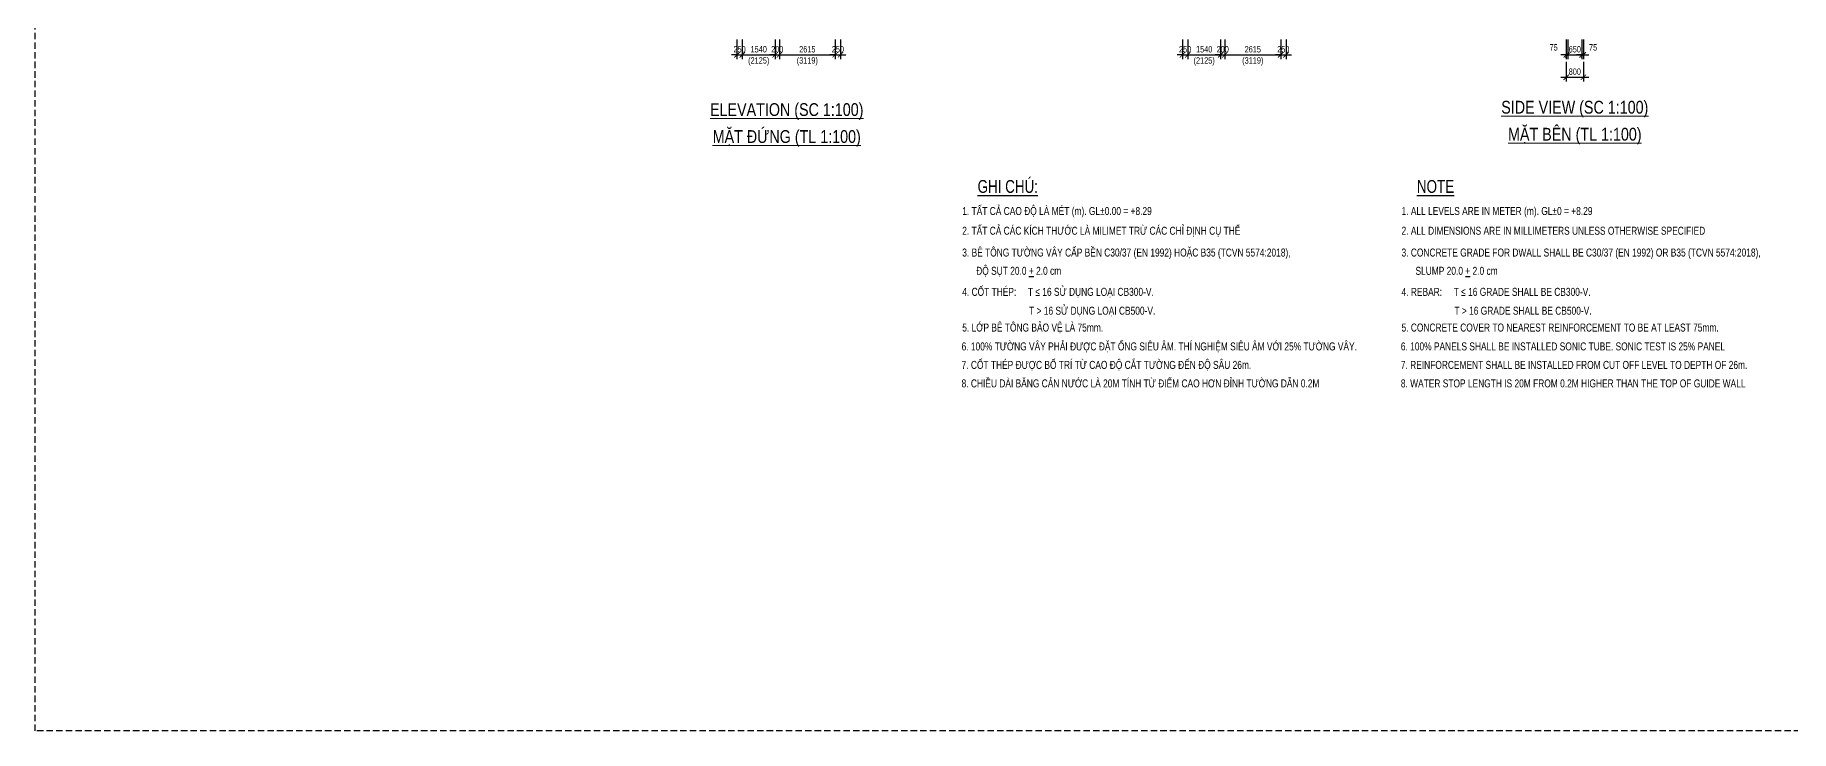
# Model space of a CAD drawing. Header units: millimetres. Extents: x 2611025 to 4139346, y -89870 to 101087.
# Drawn here: x 2884869 to 2967161, y -78018 to -45425 of the extents above; entities that cross this region are included whole.
import ezdxf
from ezdxf.enums import TextEntityAlignment as Align

# ---------------------------------------------------------------- set-up
doc = ezdxf.new("R2010")
doc.units = ezdxf.units.MM
doc.header["$LTSCALE"] = 1200
doc.header["$PDMODE"] = 35
doc.linetypes.add('HIDDEN', pattern=[0.375, 0.25, -0.125])
doc.layers.add('CDC.06.TEXT', color=2, linetype='Continuous')
doc.layers.add('CDC.11.NOTE', color=8, linetype='Continuous')
for name, color, linetype, lineweight in [('K-THUOC', 1, 'Continuous', 18), ('TCHI', 4, 'HIDDEN', 30), ('TEXTVN', 2, 'Continuous', 20)]:
    doc.layers.add(name, color=color, linetype=linetype, lineweight=lineweight)
doc.styles.add('DB_Arial', font='arial.ttf', dxfattribs={"width": 0.8})
doc.styles.add('SMTEXT', font='arial.ttf', dxfattribs={"width": 0.75})
doc.dimstyles.new('BSV1-100', dxfattribs={"dimtxt": 300, "dimasz": 250, "dimexe": 200, "dimexo": 0, "dimgap": 108, "dimtad": 1, "dimdec": 0, "dimdsep": 46, "dimtxsty": 'SMTEXT', "dimblk": 'ARCHTICK', "dimcen": 100, "dimdle": 250, "dimclrd": 256, "dimclre": 256, "dimclrt": 1, "dimadec": 0, "dimazin": 0, "dimtfac": 1, "dimtdec": 0, "dimtix": 1, "dimtmove": 2, "dimatfit": 3, "dimfxl": 720, "dimfxlon": 1, "dimtolj": 1, "dimtzin": 0, "dimarcsym": 0})

# ---------------------------------------------------------------- blocks, each defined once
blk = doc.blocks.new('A$C7e6bd379')
at = {"layer": 'CDC.06.TEXT', "linetype": 'Continuous', "style": 'SMTEXT', "width": 0.75}
for s, p in [('%%UGHI CHÚ:', (0, 480)), ('%%UNOTE', (16471, 480))]:
    blk.add_text(s, height=480, dxfattribs=at).set_placement(p, align=Align.TOP_LEFT)
at = {"layer": 'CDC.06.TEXT', "style": 'SMTEXT', "width": 0.75}
for s, p in [('1. TẤT CẢ CAO ĐỘ LÀ MÉT (m). GL%%P0.00 = +8.29 ', (-576, -831)), ('1. ALL LEVELS ARE IN METER (m). GL%%P0 = +8.29 ', (15895, -831)), ('2. TẤT CẢ CÁC KÍCH THƯỚC LÀ MILIMET TRỪ CÁC CHỈ ĐỊNH CỤ THỂ', (-576, -1570)), ('2. ALL DIMENSIONS ARE IN MILLIMETERS UNLESS OTHERWISE SPECIFIED', (15895, -1570)), ('3. BÊ TÔNG TƯỜNG VÂY CẤP BỀN C30/37 (EN 1992) HOẶC B35 (TCVN 5574:2018),', (-576, -2387)), ('3. CONCRETE GRADE FOR DWALL SHALL BE C30/37 (EN 1992) OR B35 (TCVN 5574:2018),', (15895, -2387)), ('ĐỘ SỤT 20.0 %%U+%%U 2.0 cm', (-53, -3072)), ('SLUMP 20.0 %%U+%%U 2.0 cm', (16418, -3072)), ('4. CỐT THÉP:     T ≤ 16 SỬ DỤNG LOẠI CB300-V.', (-576, -3860)), ('4. REBAR:     T ≤ 16 GRADE SHALL BE CB300-V.', (15895, -3860)), ('                             T > 16 SỬ DỤNG LOẠI CB500-V.', (-601, -4567)), ('                       T > 16 GRADE SHALL BE CB500-V.', (15869, -4567)), ('5. LỚP BÊ TÔNG BẢO VỆ LÀ 75mm.', (-576, -5198)), ('5. CONCRETE COVER TO NEAREST REINFORCEMENT TO BE AT LEAST 75mm.', (15895, -5198)), ('6. 100%%% TƯỜNG VÂY PHẢI ĐƯỢC ĐẶT ỐNG SIÊU ÂM. THÍ NGHIỆM SIÊU ÂM VỚI 25%%% TƯỜNG VÂY.', (-601, -5905)), ('6. 100%%% PANELS SHALL BE INSTALLED SONIC TUBE. SONIC TEST IS 25%%% PANEL ', (15869, -5905)), ('7. CỐT THÉP ĐƯỢC BỐ TRÍ TỪ CAO ĐỘ CẮT TƯỜNG ĐẾN ĐỘ SÂU 26m. ', (-601, -6598)), ('7. REINFORCEMENT SHALL BE INSTALLED FROM CUT OFF LEVEL TO DEPTH OF 26m. ', (15869, -6598)), ('8. CHIỀU DÀI BĂNG CẢN NƯỚC LÀ 20M TÍNH TỪ ĐIỂM CAO HƠN ĐỈNH TƯỜNG DẪN 0.2M', (-601, -7291)), ('8. WATER STOP LENGTH IS 20M FROM 0.2M HIGHER THAN THE TOP OF GUIDE WALL', (15869, -7291))]:
    blk.add_text(s, height=300, dxfattribs=at).set_placement(p)
blk = doc.blocks.new('_ArchTick')
at = {"color": 0, "linetype": 'ByBlock', "const_width": 0.15}
blk.add_lwpolyline([(-0.5, -0.5), (0.5, 0.5)], dxfattribs=at)
blk = doc.blocks.new('*D275')
at = {"layer": 'Defpoints', "color": 0, "transparency": 16777216}
for p in [(2956633, -45900), (2957433, -45900), (2957433, -47400)]:
    blk.add_point(p, dxfattribs=at)
at = {"layer": 'K-THUOC', "lineweight": -2, "transparency": 16777216}
for p, q in [((2956633, -46680), (2956633, -47600)), ((2957433, -46680), (2957433, -47600)), ((2956383, -47400), (2957683, -47400))]:
    blk.add_line(p, q, dxfattribs=at)
at = {"layer": 'K-THUOC', "lineweight": -2, "transparency": 16777216, "xscale": 250, "yscale": 250, "zscale": 250, "rotation": 180}
blk.add_blockref('_ArchTick', (2956633, -47400), dxfattribs=at)
at = {"layer": 'K-THUOC', "lineweight": -2, "transparency": 16777216, "xscale": 250, "yscale": 250, "zscale": 250}
blk.add_blockref('_ArchTick', (2957433, -47400), dxfattribs=at)
at = {"layer": 'K-THUOC', "color": 1, "transparency": 16777216, "insert": (2957033, -47139), "char_height": 300, "attachment_point": 5, "style": 'SMTEXT'}
blk.add_mtext('\\A1;800', dxfattribs=at)
blk = doc.blocks.new('*D276')
at = {"layer": 'Defpoints', "color": 0, "transparency": 16777216}
for p in [(2956633, -45600), (2956708, -45600), (2956708, -46350)]:
    blk.add_point(p, dxfattribs=at)
at = {"layer": 'K-THUOC', "lineweight": -2, "transparency": 16777216}
for p, q in [((2956633, -45630), (2956633, -46550)), ((2956708, -45630), (2956708, -46550)), ((2956633, -46350), (2956383, -46350)), ((2956633, -46350), (2956708, -46350)), ((2956708, -46350), (2956958, -46350))]:
    blk.add_line(p, q, dxfattribs=at)
at = {"layer": 'K-THUOC', "lineweight": -2, "transparency": 16777216, "xscale": 250, "yscale": 250, "zscale": 250}
blk.add_blockref('_ArchTick', (2956633, -46350), dxfattribs=at)
at = {"layer": 'K-THUOC', "lineweight": -2, "transparency": 16777216, "xscale": 250, "yscale": 250, "zscale": 250, "rotation": 180}
blk.add_blockref('_ArchTick', (2956708, -46350), dxfattribs=at)
at = {"layer": 'K-THUOC', "color": 1, "transparency": 16777216, "insert": (2956042, -46000), "char_height": 300, "attachment_point": 5, "style": 'SMTEXT'}
blk.add_mtext('\\A1;75', dxfattribs=at)
blk = doc.blocks.new('*D277')
at = {"layer": 'Defpoints', "color": 0, "transparency": 16777216}
for p in [(2956708, -45600), (2957358, -45600), (2957358, -46350)]:
    blk.add_point(p, dxfattribs=at)
at = {"layer": 'K-THUOC', "lineweight": -2, "transparency": 16777216}
for p, q in [((2956708, -45630), (2956708, -46550)), ((2957358, -45630), (2957358, -46550)), ((2956708, -46350), (2956458, -46350)), ((2956708, -46350), (2957358, -46350)), ((2957358, -46350), (2957608, -46350))]:
    blk.add_line(p, q, dxfattribs=at)
at = {"layer": 'K-THUOC', "lineweight": -2, "transparency": 16777216, "xscale": 250, "yscale": 250, "zscale": 250}
blk.add_blockref('_ArchTick', (2956708, -46350), dxfattribs=at)
at = {"layer": 'K-THUOC', "lineweight": -2, "transparency": 16777216, "xscale": 250, "yscale": 250, "zscale": 250, "rotation": 180}
blk.add_blockref('_ArchTick', (2957358, -46350), dxfattribs=at)
at = {"layer": 'K-THUOC', "color": 1, "transparency": 16777216, "insert": (2957033, -46089), "char_height": 300, "attachment_point": 5, "style": 'SMTEXT'}
blk.add_mtext('\\A1;650', dxfattribs=at)
blk = doc.blocks.new('*D278')
at = {"layer": 'Defpoints', "color": 0, "transparency": 16777216}
for p in [(2957358, -45600), (2957433, -45600), (2957433, -46350)]:
    blk.add_point(p, dxfattribs=at)
at = {"layer": 'K-THUOC', "lineweight": -2, "transparency": 16777216}
for p, q in [((2957358, -45630), (2957358, -46550)), ((2957433, -45630), (2957433, -46550)), ((2957358, -46350), (2957108, -46350)), ((2957358, -46350), (2957433, -46350)), ((2957433, -46350), (2957683, -46350))]:
    blk.add_line(p, q, dxfattribs=at)
at = {"layer": 'K-THUOC', "lineweight": -2, "transparency": 16777216, "xscale": 250, "yscale": 250, "zscale": 250}
blk.add_blockref('_ArchTick', (2957358, -46350), dxfattribs=at)
at = {"layer": 'K-THUOC', "lineweight": -2, "transparency": 16777216, "xscale": 250, "yscale": 250, "zscale": 250, "rotation": 180}
blk.add_blockref('_ArchTick', (2957433, -46350), dxfattribs=at)
at = {"layer": 'K-THUOC', "color": 1, "transparency": 16777216, "insert": (2957889, -46000), "char_height": 300, "attachment_point": 5, "style": 'SMTEXT'}
blk.add_mtext('\\A1;75', dxfattribs=at)
blk = doc.blocks.new('*D279')
at = {"layer": 'Defpoints', "color": 0, "transparency": 16777216}
for p in [(2917764, -45600), (2918014, -45600), (2918014, -46350)]:
    blk.add_point(p, dxfattribs=at)
at = {"layer": 'K-THUOC', "lineweight": -2, "transparency": 16777216}
for p, q in [((2917764, -45630), (2917764, -46550)), ((2918014, -45630), (2918014, -46550)), ((2917764, -46350), (2917514, -46350)), ((2917764, -46350), (2918014, -46350)), ((2918014, -46350), (2918264, -46350))]:
    blk.add_line(p, q, dxfattribs=at)
at = {"layer": 'K-THUOC', "lineweight": -2, "transparency": 16777216, "xscale": 250, "yscale": 250, "zscale": 250}
blk.add_blockref('_ArchTick', (2917764, -46350), dxfattribs=at)
at = {"layer": 'K-THUOC', "lineweight": -2, "transparency": 16777216, "xscale": 250, "yscale": 250, "zscale": 250, "rotation": 180}
blk.add_blockref('_ArchTick', (2918014, -46350), dxfattribs=at)
at = {"layer": 'K-THUOC', "color": 1, "transparency": 16777216, "insert": (2917889, -46089), "char_height": 300, "attachment_point": 5, "style": 'SMTEXT'}
blk.add_mtext('\\A1;250', dxfattribs=at)
blk = doc.blocks.new('*D280')
at = {"layer": 'Defpoints', "color": 0, "transparency": 16777216}
for p in [(2919554, -45600), (2919754, -45600), (2919754, -46350)]:
    blk.add_point(p, dxfattribs=at)
at = {"layer": 'K-THUOC', "lineweight": -2, "transparency": 16777216}
for p, q in [((2919554, -45630), (2919554, -46550)), ((2919754, -45630), (2919754, -46550)), ((2919554, -46350), (2919304, -46350)), ((2919554, -46350), (2919754, -46350)), ((2919754, -46350), (2920004, -46350))]:
    blk.add_line(p, q, dxfattribs=at)
at = {"layer": 'K-THUOC', "lineweight": -2, "transparency": 16777216, "xscale": 250, "yscale": 250, "zscale": 250}
blk.add_blockref('_ArchTick', (2919554, -46350), dxfattribs=at)
at = {"layer": 'K-THUOC', "lineweight": -2, "transparency": 16777216, "xscale": 250, "yscale": 250, "zscale": 250, "rotation": 180}
blk.add_blockref('_ArchTick', (2919754, -46350), dxfattribs=at)
at = {"layer": 'K-THUOC', "color": 1, "transparency": 16777216, "insert": (2919654, -46089), "char_height": 300, "attachment_point": 5, "style": 'SMTEXT'}
blk.add_mtext('\\A1;200', dxfattribs=at)
blk = doc.blocks.new('*D281')
at = {"layer": 'Defpoints', "color": 0, "transparency": 16777216}
for p in [(2922369, -45600), (2922619, -45600), (2922619, -46350)]:
    blk.add_point(p, dxfattribs=at)
at = {"layer": 'K-THUOC', "lineweight": -2, "transparency": 16777216}
for p, q in [((2922369, -45630), (2922369, -46550)), ((2922619, -45630), (2922619, -46550)), ((2922369, -46350), (2922119, -46350)), ((2922369, -46350), (2922619, -46350)), ((2922619, -46350), (2922869, -46350))]:
    blk.add_line(p, q, dxfattribs=at)
at = {"layer": 'K-THUOC', "lineweight": -2, "transparency": 16777216, "xscale": 250, "yscale": 250, "zscale": 250}
blk.add_blockref('_ArchTick', (2922369, -46350), dxfattribs=at)
at = {"layer": 'K-THUOC', "lineweight": -2, "transparency": 16777216, "xscale": 250, "yscale": 250, "zscale": 250, "rotation": 180}
blk.add_blockref('_ArchTick', (2922619, -46350), dxfattribs=at)
at = {"layer": 'K-THUOC', "color": 1, "transparency": 16777216, "insert": (2922494, -46089), "char_height": 300, "attachment_point": 5, "style": 'SMTEXT'}
blk.add_mtext('\\A1;250', dxfattribs=at)
blk = doc.blocks.new('*D295')
at = {"layer": 'Defpoints', "color": 0, "transparency": 16777216}
for p in [(2919554, -44800), (2918014, -45600), (2919554, -46350)]:
    blk.add_point(p, dxfattribs=at)
at = {"layer": 'K-THUOC', "lineweight": -2, "transparency": 16777216}
for p, q in [((2918014, -45630), (2918014, -46550)), ((2919554, -45630), (2919554, -46550)), ((2917764, -46350), (2919804, -46350))]:
    blk.add_line(p, q, dxfattribs=at)
at = {"layer": 'K-THUOC', "lineweight": -2, "transparency": 16777216, "xscale": 250, "yscale": 250, "zscale": 250, "rotation": 180}
blk.add_blockref('_ArchTick', (2918014, -46350), dxfattribs=at)
at = {"layer": 'K-THUOC', "lineweight": -2, "transparency": 16777216, "xscale": 250, "yscale": 250, "zscale": 250}
blk.add_blockref('_ArchTick', (2919554, -46350), dxfattribs=at)
at = {"layer": 'K-THUOC', "color": 1, "transparency": 16777216, "char_height": 300, "width": 1192.24, "attachment_point": 5, "style": 'SMTEXT'}
for s, insert in [('\\A1;1540', (2918784, -46089)), ('\\A1;(2125)', (2918784, -46655))]:
    blk.add_mtext(s, dxfattribs=dict(at, insert=insert))
blk = doc.blocks.new('*D296')
at = {"layer": 'Defpoints', "color": 0, "transparency": 16777216}
for p in [(2922369, -45000), (2919754, -45600), (2922369, -46350)]:
    blk.add_point(p, dxfattribs=at)
at = {"layer": 'K-THUOC', "lineweight": -2, "transparency": 16777216}
for p, q in [((2919754, -45630), (2919754, -46550)), ((2922369, -45630), (2922369, -46550)), ((2919504, -46350), (2922619, -46350))]:
    blk.add_line(p, q, dxfattribs=at)
at = {"layer": 'K-THUOC', "lineweight": -2, "transparency": 16777216, "xscale": 250, "yscale": 250, "zscale": 250, "rotation": 180}
blk.add_blockref('_ArchTick', (2919754, -46350), dxfattribs=at)
at = {"layer": 'K-THUOC', "lineweight": -2, "transparency": 16777216, "xscale": 250, "yscale": 250, "zscale": 250}
blk.add_blockref('_ArchTick', (2922369, -46350), dxfattribs=at)
at = {"layer": 'K-THUOC', "color": 1, "transparency": 16777216, "char_height": 300, "width": 1192.24, "attachment_point": 5, "style": 'SMTEXT'}
for s, insert in [('\\A1;2615', (2921061, -46089)), ('\\A1;(3119)', (2921061, -46655))]:
    blk.add_mtext(s, dxfattribs=dict(at, insert=insert))
blk = doc.blocks.new('*D330')
at = {"layer": 'Defpoints', "color": 0, "transparency": 16777216}
for p in [(2938642, -45600), (2938892, -45600), (2938892, -46350)]:
    blk.add_point(p, dxfattribs=at)
at = {"layer": 'K-THUOC', "lineweight": -2, "transparency": 16777216}
for p, q in [((2938642, -45630), (2938642, -46550)), ((2938892, -45630), (2938892, -46550)), ((2938642, -46350), (2938392, -46350)), ((2938642, -46350), (2938892, -46350)), ((2938892, -46350), (2939142, -46350))]:
    blk.add_line(p, q, dxfattribs=at)
at = {"layer": 'K-THUOC', "lineweight": -2, "transparency": 16777216, "xscale": 250, "yscale": 250, "zscale": 250}
blk.add_blockref('_ArchTick', (2938642, -46350), dxfattribs=at)
at = {"layer": 'K-THUOC', "lineweight": -2, "transparency": 16777216, "xscale": 250, "yscale": 250, "zscale": 250, "rotation": 180}
blk.add_blockref('_ArchTick', (2938892, -46350), dxfattribs=at)
at = {"layer": 'K-THUOC', "color": 1, "transparency": 16777216, "insert": (2938767, -46089), "char_height": 300, "attachment_point": 5, "style": 'SMTEXT'}
blk.add_mtext('\\A1;250', dxfattribs=at)
blk = doc.blocks.new('*D331')
at = {"layer": 'Defpoints', "color": 0, "transparency": 16777216}
for p in [(2940432, -45600), (2940632, -45600), (2940632, -46350)]:
    blk.add_point(p, dxfattribs=at)
at = {"layer": 'K-THUOC', "lineweight": -2, "transparency": 16777216}
for p, q in [((2940432, -45630), (2940432, -46550)), ((2940632, -45630), (2940632, -46550)), ((2940432, -46350), (2940182, -46350)), ((2940432, -46350), (2940632, -46350)), ((2940632, -46350), (2940882, -46350))]:
    blk.add_line(p, q, dxfattribs=at)
at = {"layer": 'K-THUOC', "lineweight": -2, "transparency": 16777216, "xscale": 250, "yscale": 250, "zscale": 250}
blk.add_blockref('_ArchTick', (2940432, -46350), dxfattribs=at)
at = {"layer": 'K-THUOC', "lineweight": -2, "transparency": 16777216, "xscale": 250, "yscale": 250, "zscale": 250, "rotation": 180}
blk.add_blockref('_ArchTick', (2940632, -46350), dxfattribs=at)
at = {"layer": 'K-THUOC', "color": 1, "transparency": 16777216, "insert": (2940532, -46089), "char_height": 300, "attachment_point": 5, "style": 'SMTEXT'}
blk.add_mtext('\\A1;200', dxfattribs=at)
blk = doc.blocks.new('*D332')
at = {"layer": 'Defpoints', "color": 0, "transparency": 16777216}
for p in [(2943247, -45600), (2943497, -45600), (2943497, -46350)]:
    blk.add_point(p, dxfattribs=at)
at = {"layer": 'K-THUOC', "lineweight": -2, "transparency": 16777216}
for p, q in [((2943247, -45630), (2943247, -46550)), ((2943497, -45630), (2943497, -46550)), ((2943247, -46350), (2942997, -46350)), ((2943247, -46350), (2943497, -46350)), ((2943497, -46350), (2943747, -46350))]:
    blk.add_line(p, q, dxfattribs=at)
at = {"layer": 'K-THUOC', "lineweight": -2, "transparency": 16777216, "xscale": 250, "yscale": 250, "zscale": 250}
blk.add_blockref('_ArchTick', (2943247, -46350), dxfattribs=at)
at = {"layer": 'K-THUOC', "lineweight": -2, "transparency": 16777216, "xscale": 250, "yscale": 250, "zscale": 250, "rotation": 180}
blk.add_blockref('_ArchTick', (2943497, -46350), dxfattribs=at)
at = {"layer": 'K-THUOC', "color": 1, "transparency": 16777216, "insert": (2943372, -46089), "char_height": 300, "attachment_point": 5, "style": 'SMTEXT'}
blk.add_mtext('\\A1;250', dxfattribs=at)
blk = doc.blocks.new('*D333')
at = {"layer": 'Defpoints', "color": 0, "transparency": 16777216}
for p in [(2940432, -44800), (2938892, -45600), (2940432, -46350)]:
    blk.add_point(p, dxfattribs=at)
at = {"layer": 'K-THUOC', "lineweight": -2, "transparency": 16777216}
for p, q in [((2938892, -45630), (2938892, -46550)), ((2940432, -45630), (2940432, -46550)), ((2938642, -46350), (2940682, -46350))]:
    blk.add_line(p, q, dxfattribs=at)
at = {"layer": 'K-THUOC', "lineweight": -2, "transparency": 16777216, "xscale": 250, "yscale": 250, "zscale": 250, "rotation": 180}
blk.add_blockref('_ArchTick', (2938892, -46350), dxfattribs=at)
at = {"layer": 'K-THUOC', "lineweight": -2, "transparency": 16777216, "xscale": 250, "yscale": 250, "zscale": 250}
blk.add_blockref('_ArchTick', (2940432, -46350), dxfattribs=at)
at = {"layer": 'K-THUOC', "color": 1, "transparency": 16777216, "char_height": 300, "width": 1192.24, "attachment_point": 5, "style": 'SMTEXT'}
for s, insert in [('\\A1;1540', (2939662, -46089)), ('\\A1;(2125)', (2939662, -46655))]:
    blk.add_mtext(s, dxfattribs=dict(at, insert=insert))
blk = doc.blocks.new('*D334')
at = {"layer": 'Defpoints', "color": 0, "transparency": 16777216}
for p in [(2943247, -45000), (2940632, -45600), (2943247, -46350)]:
    blk.add_point(p, dxfattribs=at)
at = {"layer": 'K-THUOC', "lineweight": -2, "transparency": 16777216}
for p, q in [((2940632, -45630), (2940632, -46550)), ((2943247, -45630), (2943247, -46550)), ((2940382, -46350), (2943497, -46350))]:
    blk.add_line(p, q, dxfattribs=at)
at = {"layer": 'K-THUOC', "lineweight": -2, "transparency": 16777216, "xscale": 250, "yscale": 250, "zscale": 250, "rotation": 180}
blk.add_blockref('_ArchTick', (2940632, -46350), dxfattribs=at)
at = {"layer": 'K-THUOC', "lineweight": -2, "transparency": 16777216, "xscale": 250, "yscale": 250, "zscale": 250}
blk.add_blockref('_ArchTick', (2943247, -46350), dxfattribs=at)
at = {"layer": 'K-THUOC', "color": 1, "transparency": 16777216, "char_height": 300, "width": 1192.24, "attachment_point": 5, "style": 'SMTEXT'}
for s, insert in [('\\A1;2615', (2941940, -46089)), ('\\A1;(3119)', (2941940, -46655))]:
    blk.add_mtext(s, dxfattribs=dict(at, insert=insert))

msp = doc.modelspace()

# ---------------------------------------------------------------- linework, layer by layer
at = {"layer": 'TCHI'}
msp.add_lwpolyline([(2884868.8, 17806.3), (3104404.3, 17806.3), (3104404.3, -78017.7), (2884868.8, -78017.7)], close=True, dxfattribs=at)

# ---------------------------------------------------------------- block references
at = {"layer": 'CDC.11.NOTE', "xscale": 1.25, "yscale": 1.25, "zscale": 1.25}
msp.add_blockref('A$C7e6bd379', (2929043.3, -52813.5), dxfattribs=at)

# ---------------------------------------------------------------- texts
at = {"layer": 'TEXTVN', "style": 'DB_Arial', "width": 0.8}
for s, p in [('%%USIDE VIEW (SC 1:100)', (2957033.3, -48875.9)), ('%%UELEVATION (SC 1:100)', (2920096.6, -48987)), ('%%UMẶT ĐỨNG (TL 1:100)', (2920096.6, -50187)), ('%%UMẶT BÊN (TL 1:100)', (2957033.3, -50075.9))]:
    msp.add_text(s, height=600, dxfattribs=at).set_placement(p, align=Align.MIDDLE)

# ---------------------------------------------------------------- dimensions: what is measured, and where the dimension line sits
at = {"layer": 'K-THUOC'}
for base, p1, p2, text, picture, middle in [((2919554, -46350), (2918014, -45600), (2919554, -44800), '<>\\X(2125)', '*D295', (2918784, -46350)), ((2922369, -46350), (2919754, -45600), (2922369, -45000), '<>\\X(3119)', '*D296', (2921061.5, -46350)), ((2940432, -46350), (2938892, -45600), (2940432, -44800), '<>\\X(2125)', '*D333', (2939662, -46350)), ((2943247, -46350), (2940632, -45600), (2943247, -45000), '<>\\X(3119)', '*D334', (2941939.5, -46350))]:
    dim = msp.add_linear_dim(base=base, p1=p1, p2=p2, text=text, dimstyle='BSV1-100', dxfattribs=at)
    dim.commit()
    dim.dimension.update_dxf_attribs({"geometry": picture, "text_midpoint": middle})
for base, p1, p2, picture, middle in [((2918014, -46350), (2917764, -45600), (2918014, -45600), '*D279', (2917889, -46088.8)), ((2919754, -46350), (2919554, -45600), (2919754, -45600), '*D280', (2919654, -46088.8)), ((2922619, -46350), (2922369, -45600), (2922619, -45600), '*D281', (2922494, -46088.8)), ((2938892, -46350), (2938642, -45600), (2938892, -45600), '*D330', (2938767, -46088.8)), ((2940632, -46350), (2940432, -45600), (2940632, -45600), '*D331', (2940532, -46088.8)), ((2943497, -46350), (2943247, -45600), (2943497, -45600), '*D332', (2943372, -46088.8)), ((2957433.3, -47400), (2956633.3, -45900), (2957433.3, -45900), '*D275', (2957033.3, -47138.8)), ((2957358.3, -46350), (2956708.3, -45600), (2957358.3, -45600), '*D277', (2957033.3, -46088.8))]:
    dim = msp.add_linear_dim(base=base, p1=p1, p2=p2, dimstyle='BSV1-100', dxfattribs=at)
    dim.commit()
    dim.dimension.update_dxf_attribs({"geometry": picture, "text_midpoint": middle})
for base, p1, p2, picture, middle in [((2956708.3, -46350), (2956633.3, -45600), (2956708.3, -45600), '*D276', (2956042, -46000)), ((2957433.3, -46350), (2957358.3, -45600), (2957433.3, -45600), '*D278', (2957888.6, -46000))]:
    dim = msp.add_linear_dim(base=base, p1=p1, p2=p2, dimstyle='BSV1-100', dxfattribs=at)
    dim.commit()
    dim.dimension.update_dxf_attribs({"geometry": picture, "text_midpoint": middle, "dimtype": 160})

doc.saveas('drawing.dxf')
